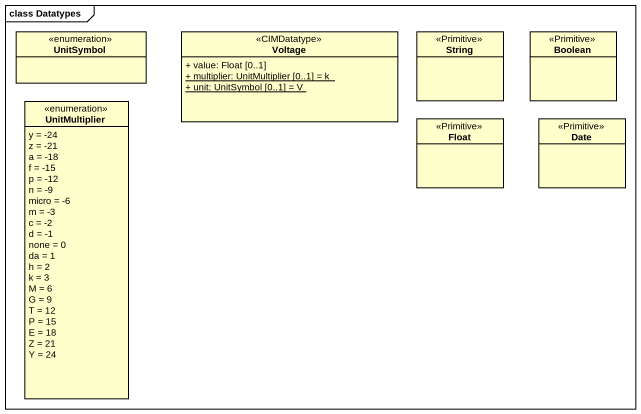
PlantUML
@startuml
mainframe class Datatypes
hide circle
hide empty members
skinparam classAttributeIconSize 0
enum UnitSymbol
class Voltage <<CIMDatatype>> {
  + value: Float [0..1]
  {static} + multiplier: UnitMultiplier [0..1] = k
  {static} + unit: UnitSymbol [0..1] = V
}
class String <<Primitive>>
class Boolean <<Primitive>>
enum UnitMultiplier {
  y = -24
  z = -21
  a = -18
  f = -15
  p = -12
  n = -9
  micro = -6
  m = -3
  c = -2
  d = -1
  none = 0
  da = 1
  h = 2
  k = 3
  M = 6
  G = 9
  T = 12
  P = 15
  E = 18
  Z = 21
  Y = 24
}
class Float <<Primitive>>
class Date <<Primitive>>
@enduml
